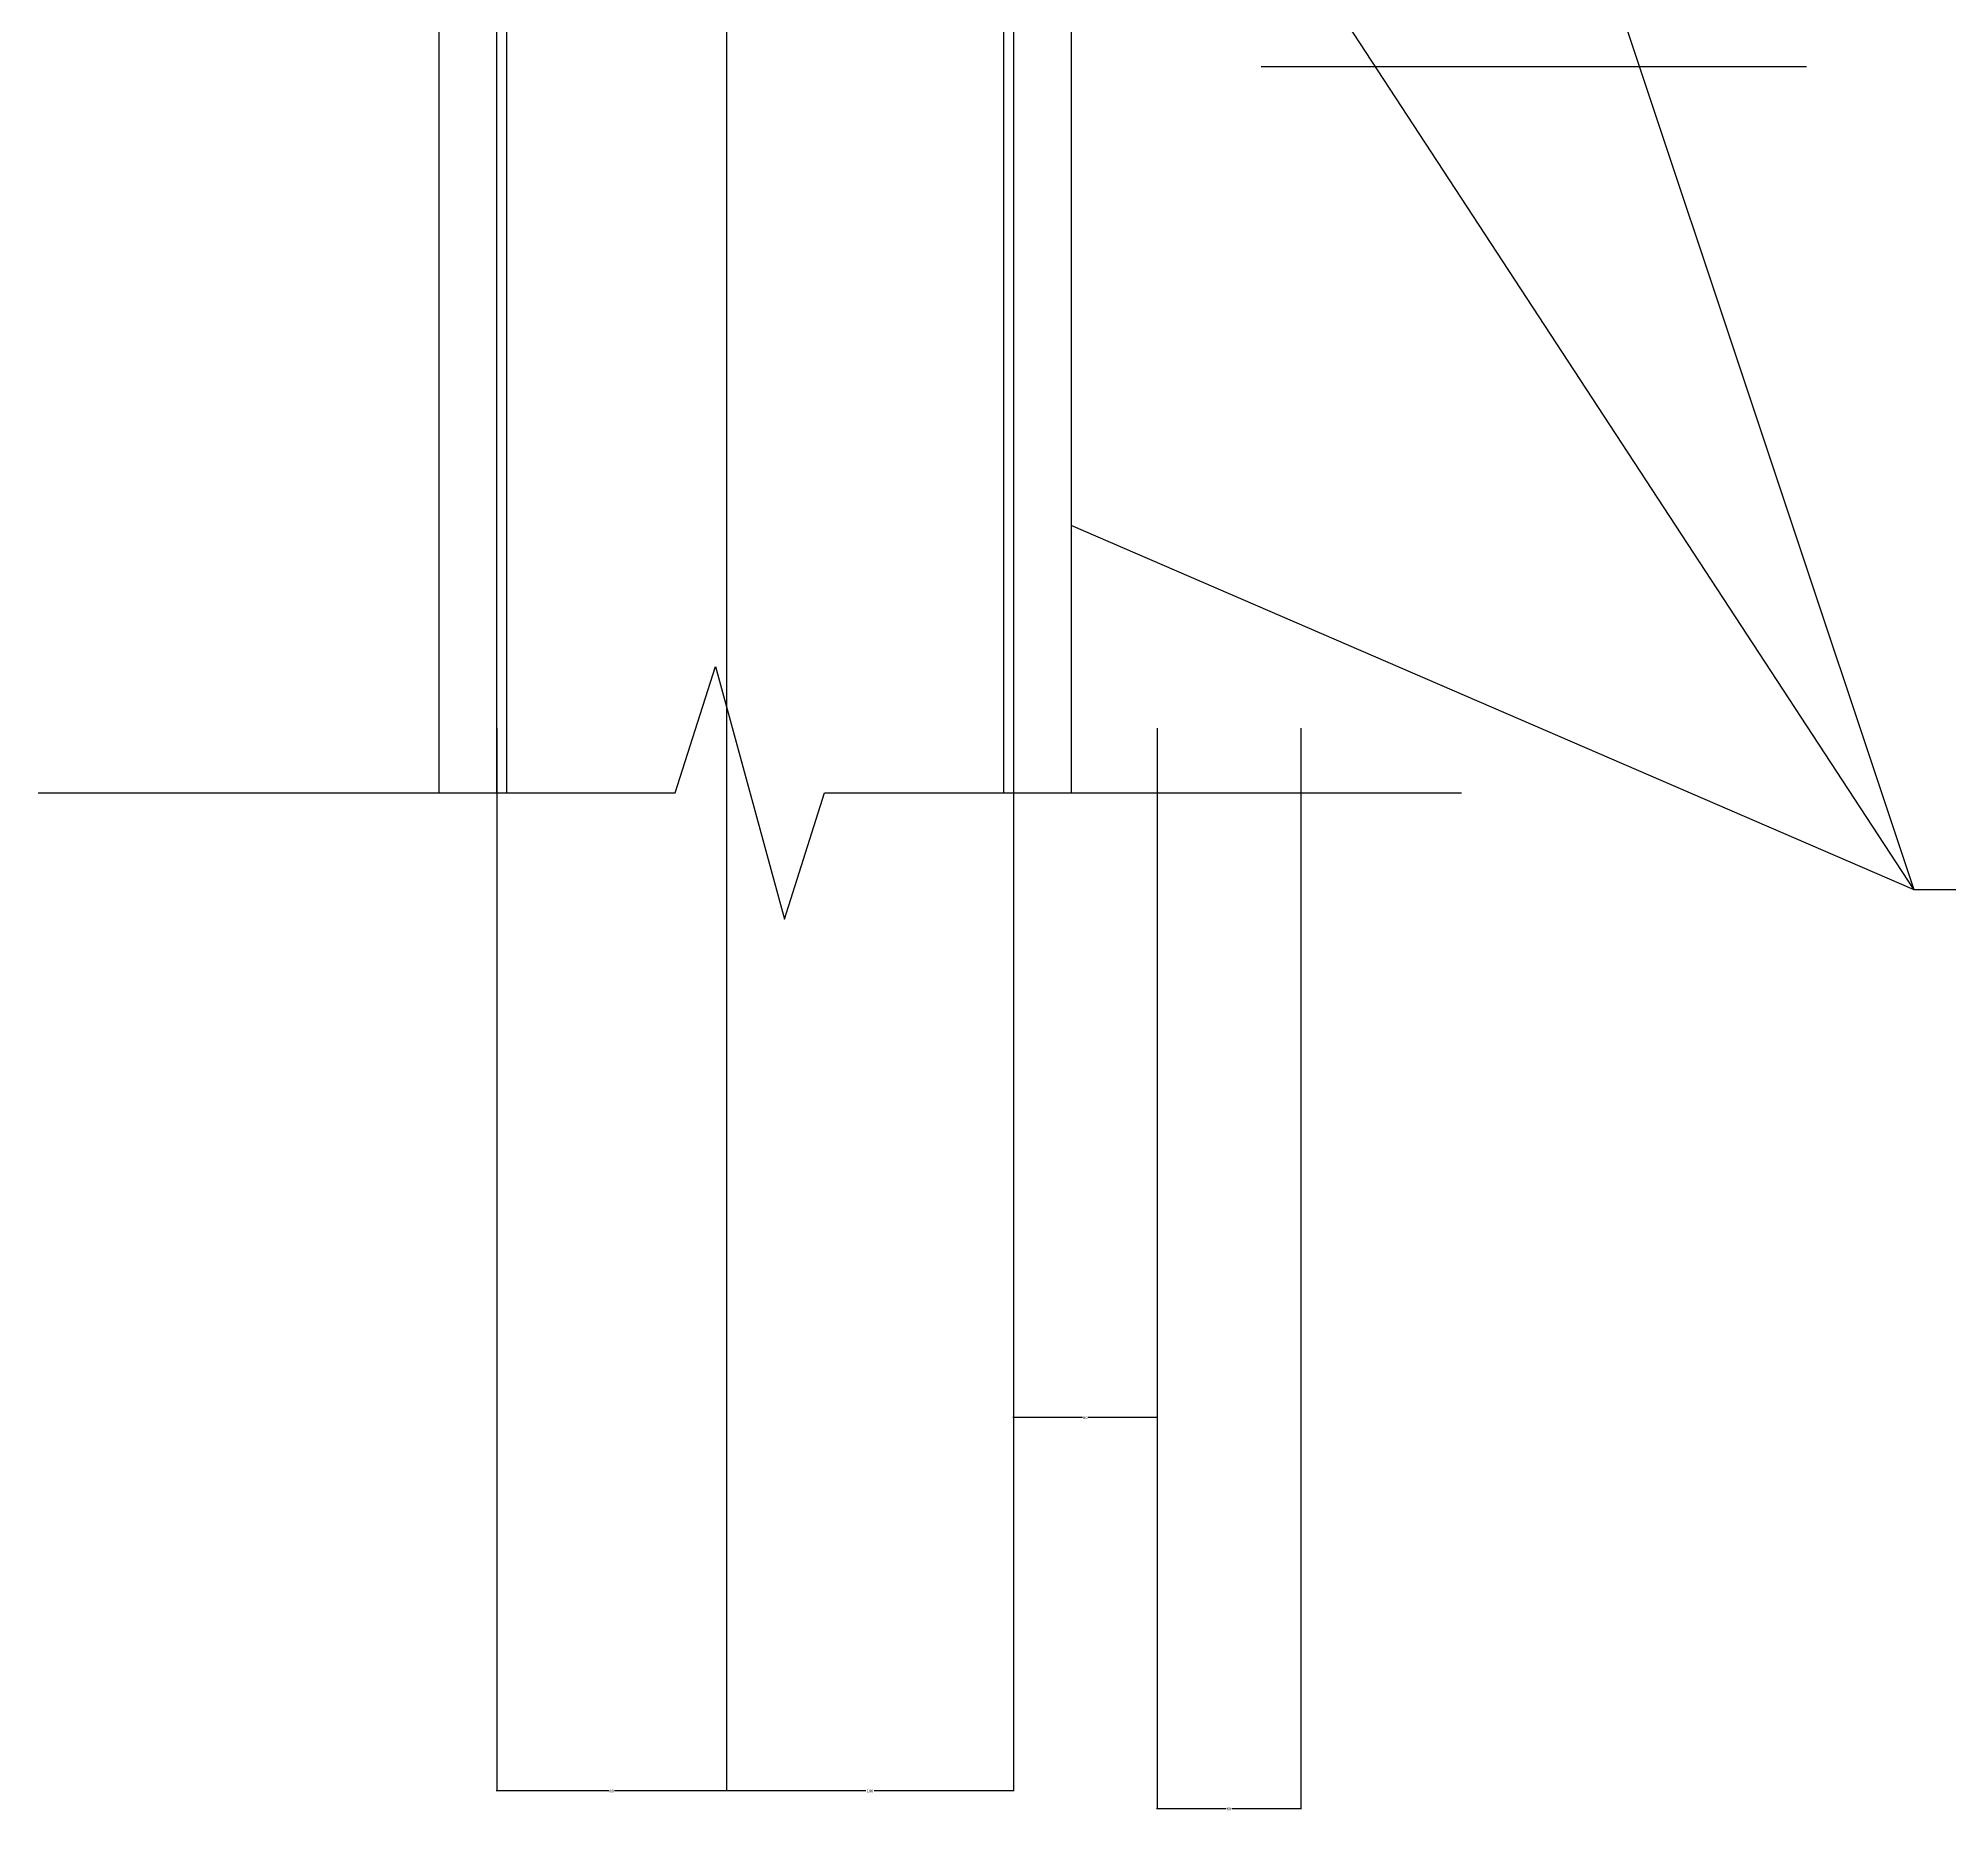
# Model space of a CAD drawing. Header units: metres. Extents: x -2526 to -682, y 1392 to 2667.
# Drawn here: x -2130 to -1464, y 1396 to 2013 of the extents above; entities that cross this region are included whole.
import ezdxf

# ---------------------------------------------------------------- set-up
doc = ezdxf.new("R2010")
doc.units = ezdxf.units.M
for name, color, linetype in [('DOTE', 1, 'Continuous'), ('PUB_DIM', 3, 'Continuous'), ('PUB_WALL', 255, 'Continuous'), ('S_OTHER', 7, 'Continuous'), ('S_SURFACE', 6, 'Continuous'), ('S_WALL', 255, 'Continuous')]:
    doc.layers.add(name, color=color, linetype=linetype)
doc.dimstyles.get("Standard").update_dxf_attribs({"dimtxt": 2.5, "dimasz": 2.5, "dimexe": 1.25, "dimexo": 0.625, "dimtad": 1, "dimcen": 2.5, "dimazin": 3, "dimtfac": 1, "dimtmove": 0, "dimatfit": 3})

# ---------------------------------------------------------------- blocks, each defined once
blk = doc.blocks.new('*D1')
for p, q in [((-1740, 1772.49), (-1740, 1396.26)), ((-1690, 1772.49), (-1690, 1396.26)), ((-1716, 1396.26), (-1740.25, 1396.26)), ((-1689.75, 1396.26), (-1714, 1396.26))]:
    blk.add_line(p, q)
at = {"layer": 'Defpoints'}
for p in [(-1740, 1772.49), (-1690, 1772.49), (-1690, 1396.26)]:
    blk.add_point(p, dxfattribs=at)
at = {"layer": 'PUB_DIM', "insert": (-1715, 1396.26), "char_height": 1, "attachment_point": 5}
blk.add_mtext('60', dxfattribs=at)
blk = doc.blocks.new('*D2')
for p, q in [((-1890, 1772.49), (-1890, 1402.49)), ((-1790, 1772.49), (-1790, 1402.49)), ((-1841.5, 1402.49), (-1890.25, 1402.49)), ((-1789.75, 1402.49), (-1838.5, 1402.49))]:
    blk.add_line(p, q)
at = {"layer": 'Defpoints'}
for p in [(-1890, 1772.49), (-1790, 1772.49), (-1790, 1402.49)]:
    blk.add_point(p, dxfattribs=at)
at = {"layer": 'PUB_DIM', "insert": (-1840, 1402.49), "char_height": 1, "attachment_point": 5}
blk.add_mtext('100', dxfattribs=at)
blk = doc.blocks.new('*D4')
for p, q in [((-1970, 1772.49), (-1970, 1402.49)), ((-1890, 1772.49), (-1890, 1402.49)), ((-1931, 1402.49), (-1970.25, 1402.49)), ((-1889.75, 1402.49), (-1929, 1402.49))]:
    blk.add_line(p, q)
at = {"layer": 'Defpoints'}
for p in [(-1970, 1772.49), (-1890, 1772.49), (-1890, 1402.49)]:
    blk.add_point(p, dxfattribs=at)
at = {"layer": 'PUB_DIM', "insert": (-1930, 1402.49), "char_height": 1, "attachment_point": 5}
blk.add_mtext('80', dxfattribs=at)
blk = doc.blocks.new('*D7')
for p, q in [((-1790, 1772.49), (-1790, 1532.49)), ((-1740, 1772.49), (-1740, 1532.49)), ((-1766, 1532.49), (-1790.25, 1532.49)), ((-1739.75, 1532.49), (-1764, 1532.49))]:
    blk.add_line(p, q)
at = {"layer": 'Defpoints'}
for p in [(-1790, 1772.49), (-1740, 1772.49), (-1740, 1532.49)]:
    blk.add_point(p, dxfattribs=at)
at = {"layer": 'PUB_DIM', "insert": (-1765, 1532.49), "char_height": 1, "attachment_point": 5}
blk.add_mtext('60', dxfattribs=at)

msp = doc.modelspace()

# ---------------------------------------------------------------- hatches: boundary and pattern name
at = {"layer": 'S_SURFACE'}
h = msp.add_hatch(dxfattribs=at)
h.set_pattern_fill('ANSI31', scale=500)
h.paths.add_polyline_path([(-1890, 1779.91), (-1869.84, 1706), (-1855.84, 1750), (-1793.5, 1750), (-1793.5, 2053.5), (-1743.5, 2053.5), (-1743.5, 2153.5), (-1693.5, 2153.5), (-1693.5, 2346.5), (-1890, 2346.5)])
h.paths.add_polyline_path([(-1890, 2346.5), (-1966.5, 2346.5), (-1966.5, 1750), (-1907.84, 1750), (-1893.84, 1794), (-1890, 1779.91)])

# ---------------------------------------------------------------- linework, layer by layer
at = {"layer": 'DOTE'}
msp.add_line((-1890, 2622.49), (-1890, 1472.49), dxfattribs=at)
at = {"layer": 'PUB_DIM'}
msp.add_lwpolyline([(-1513.81, 2002.74), (-1703.81, 2002.74)], dxfattribs=at)
at = {"layer": 'PUB_WALL'}
msp.add_lwpolyline([(-1966.5, 1750), (-1966.5, 2446.5), (-1693.5, 2446.5), (-1693.5, 2153.5), (-1743.5, 2153.5), (-1743.5, 2053.5), (-1793.5, 2053.5), (-1793.5, 1750)], dxfattribs=at)
at = {"layer": 'S_OTHER'}
for p, q in [((-1907.84, 1750), (-1893.84, 1794)), ((-1893.84, 1794), (-1869.84, 1706)), ((-2129.68, 1750), (-1907.84, 1750)), ((-1869.84, 1706), (-1855.84, 1750)), ((-1855.84, 1750), (-1634, 1750))]:
    msp.add_line(p, q, dxfattribs=at)
at = {"layer": 'S_SURFACE'}
for p, q in [((-1990, 1750), (-1990, 2470)), ((-1476.37, 1716.23), (-1670, 2296.85)), ((-1476.37, 1716.23), (-1720, 2088.56)), ((-1770, 2030), (-1770, 1750)), ((-1476.37, 1716.23), (-1770, 1843.08)), ((-966.37, 1716.23), (-1476.37, 1716.23))]:
    msp.add_line(p, q, dxfattribs=at)
at = {"layer": 'S_WALL'}
for p, q in [((-1970, 1750), (-1970, 2450)), ((-1790, 2050), (-1790, 1750))]:
    msp.add_line(p, q, dxfattribs=at)

# ---------------------------------------------------------------- dimensions: what is measured, and where the dimension line sits
at = {"layer": 'PUB_DIM'}
for base, p1, p2, picture, middle in [((-1890, 1402.49), (-1890, 1772.49), (-1970, 1772.49), '*D4', (-1930, 1402.49)), ((-1790, 1402.49), (-1790, 1772.49), (-1890, 1772.49), '*D2', (-1840, 1402.49))]:
    dim = msp.add_linear_dim(base=base, p1=p1, p2=p2, dimstyle='Standard', dxfattribs=at)
    dim.commit()
    dim.dimension.update_dxf_attribs({"geometry": picture, "text_midpoint": middle})
for base, p1, p2, picture, middle in [((-1740, 1532.49), (-1740, 1772.49), (-1790, 1772.49), '*D7', (-1765, 1532.49)), ((-1690, 1396.26), (-1690, 1772.49), (-1740, 1772.49), '*D1', (-1715, 1396.26))]:
    dim = msp.add_linear_dim(base=base, p1=p1, p2=p2, text='60', dimstyle='Standard', dxfattribs=at)
    dim.commit()
    dim.dimension.update_dxf_attribs({"geometry": picture, "text_midpoint": middle})

doc.saveas('drawing.dxf')
